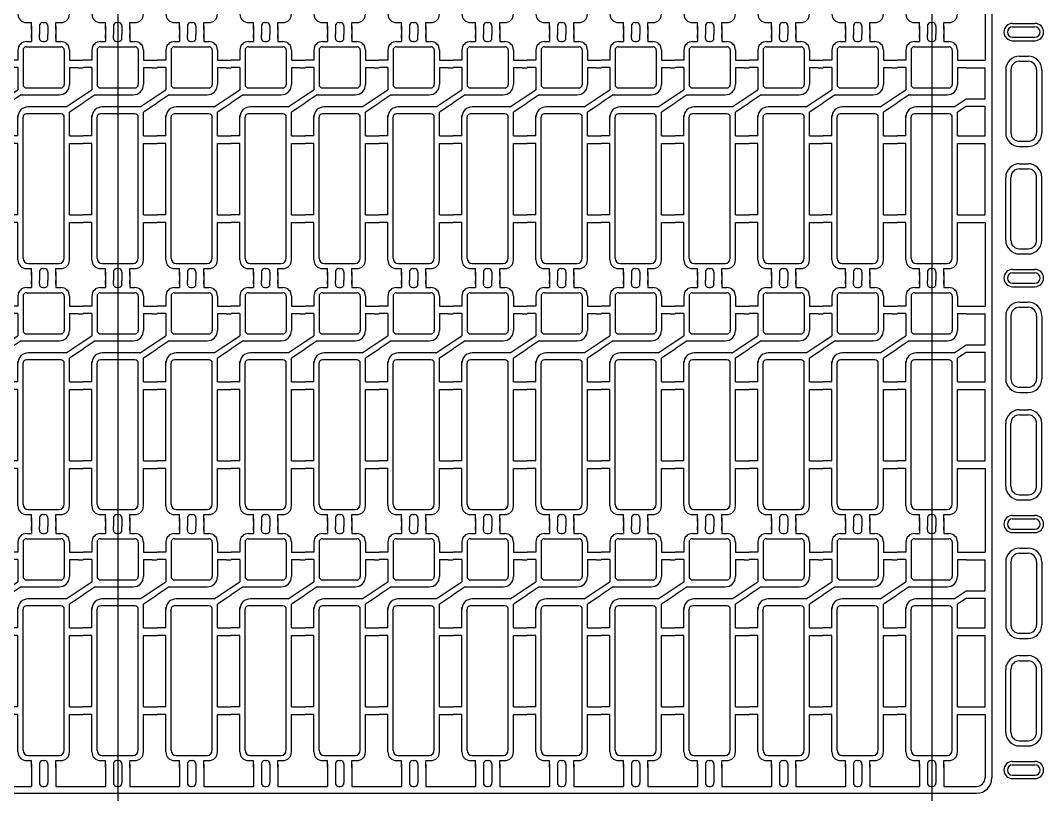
# Model space of a CAD drawing. Header units: millimetres. Extents: x -992 to 1678, y 98 to 1000.
# Drawn here: x -813.62 to -783.9, y 861.38 to 883.88 of the extents above; entities that cross this region are included whole.
import ezdxf

# ---------------------------------------------------------------- set-up
doc = ezdxf.new("R2010")
doc.units = ezdxf.units.MM
doc.linetypes.add('CENTER', pattern=[10.16, 6.35, -1.27, 1.27, -1.27])
doc.linetypes.add('HIDDEN', pattern=[1.905, 1.27, -0.635])
for name, color, linetype in [('1', 3, 'Continuous'), ('b etching', 1, 'Continuous'), ('CEN', 8, 'CENTER'), ('HID', 1, 'HIDDEN')]:
    doc.layers.add(name, color=color, linetype=linetype)

# ---------------------------------------------------------------- blocks, each defined once
blk = doc.blocks.new('e1')
at = {"layer": '1', "linetype": 'ByBlock'}
for p, q in [((-947.208, 906.381), (-947.058, 906.381)), ((-946.833, 906.481), (-946.833, 906.581)), ((-946.733, 906.381), (-946.683, 906.381)), ((-946.583, 906.481), (-946.583, 906.581)), ((-947.708, 904.814), (-947.458, 904.981)), ((-947.358, 904.831), (-947.708, 904.597)), ((-946.058, 904.481), (-945.708, 904.714)), ((-945.708, 904.497), (-945.958, 904.331)), ((-947.208, 899.781), (-947.058, 899.781)), ((-946.733, 899.781), (-946.683, 899.781)), ((-946.833, 899.681), (-946.833, 899.581)), ((-946.583, 899.681), (-946.583, 899.581))]:
    blk.add_line(p, q, dxfattribs=at)
at = {"layer": '1'}
for p, q in [((-947.058, 906.581), (-947.058, 906.481)), ((-947.058, 906.481), (-947.058, 906.581)), ((-947.058, 906.581), (-947.058, 906.381)), ((-946.358, 906.581), (-946.358, 906.481)), ((-946.358, 906.481), (-946.358, 906.581)), ((-946.358, 906.581), (-946.358, 906.381)), ((-946.358, 906.381), (-946.208, 906.381)), ((-947.458, 906.131), (-947.458, 905.841)), ((-945.958, 906.131), (-945.958, 905.841)), ((-947.458, 905.841), (-947.708, 905.841)), ((-945.958, 905.841), (-945.708, 905.841)), ((-947.458, 905.621), (-947.708, 905.621)), ((-947.458, 905.621), (-947.458, 904.981)), ((-945.958, 905.621), (-945.958, 905.131)), ((-945.958, 905.621), (-945.708, 905.621)), ((-947.358, 904.831), (-946.258, 904.831)), ((-946.058, 904.481), (-947.158, 904.481)), ((-945.958, 903.641), (-945.958, 904.331)), ((-947.458, 903.641), (-947.458, 904.231)), ((-947.458, 903.641), (-947.708, 903.641)), ((-945.958, 903.641), (-945.708, 903.641)), ((-947.458, 903.421), (-947.708, 903.421)), ((-947.458, 901.341), (-947.458, 903.421)), ((-945.958, 901.341), (-945.958, 903.421)), ((-945.958, 903.421), (-945.708, 903.421)), ((-947.458, 901.341), (-947.708, 901.341)), ((-945.958, 901.341), (-945.708, 901.341)), ((-947.458, 901.121), (-947.708, 901.121)), ((-947.458, 900.031), (-947.458, 901.121)), ((-945.958, 900.031), (-945.958, 901.121)), ((-945.958, 901.121), (-945.708, 901.121)), ((-947.058, 899.581), (-947.058, 899.781)), ((-946.358, 899.781), (-946.208, 899.781)), ((-946.358, 899.581), (-946.358, 899.781)), ((-947.058, 899.581), (-947.058, 899.681)), ((-947.058, 899.681), (-947.058, 899.581)), ((-946.358, 899.581), (-946.358, 899.681)), ((-946.358, 899.681), (-946.358, 899.581))]:
    blk.add_line(p, q, dxfattribs=at)
for centre, radius, start, end in [((-947.208, 906.131), 0.25, 90, 180), ((-946.208, 906.131), 0.25, 0, 90), ((-946.258, 905.131), 0.3, 270, 0), ((-947.158, 904.181), 0.3, 90, 180), ((-947.208, 900.031), 0.25, 180, 270), ((-946.208, 900.031), 0.25, 270, 0)]:
    blk.add_arc(centre, radius, start, end, dxfattribs=at)
at = {"layer": '1', "linetype": 'ByBlock'}
for centre, start, end in [((-946.733, 906.481), 180, 270), ((-946.683, 906.481), 270, 0), ((-946.733, 899.681), 90, 180), ((-946.683, 899.681), 0, 90)]:
    blk.add_arc(centre, 0.1, start, end, dxfattribs=at)
blk = doc.blocks.new('e2')
at = {"layer": 'b etching', "linetype": 'ByBlock'}
for p, q in [((-947.308, 906.131), (-947.308, 905.131)), ((-947.208, 906.231), (-946.208, 906.231)), ((-946.108, 906.131), (-946.108, 905.131)), ((-947.208, 905.031), (-946.208, 905.031)), ((-946.208, 904.281), (-947.208, 904.281)), ((-947.308, 900.081), (-947.308, 904.181)), ((-946.108, 900.081), (-946.108, 904.181)), ((-947.158, 899.931), (-946.258, 899.931))]:
    blk.add_line(p, q, dxfattribs=at)
for centre, radius, start, end in [((-947.208, 906.131), 0.1, 90, 180), ((-946.208, 906.131), 0.1, 360, 90), ((-947.208, 905.131), 0.1, 180, 270), ((-946.208, 905.131), 0.1, 270, 360), ((-947.208, 904.181), 0.1, 90, 180), ((-946.208, 904.181), 0.1, 0, 90), ((-947.158, 900.081), 0.15, 180, 270), ((-946.258, 900.081), 0.15, 270, 0)]:
    blk.add_arc(centre, radius, start, end, dxfattribs=at)

msp = doc.modelspace()

# ---------------------------------------------------------------- linework, layer by layer
at = {"layer": '1', "linetype": 'ByBlock'}
for p, q in [((-785.5986804, 885.15640189), (-785.5986804, 882.72640189)), ((-813.2986804, 883.61640189), (-813.2986804, 883.46640189)), ((-813.0736804, 883.61640189), (-813.0736804, 883.46640189)), ((-812.8236804, 883.61640189), (-812.8236804, 883.46640189)), ((-812.5986804, 883.61640189), (-812.5986804, 883.46640189)), ((-811.1486804, 883.61640189), (-811.1486804, 883.46640189)), ((-810.9236804, 883.61640189), (-810.9236804, 883.46640189)), ((-810.6736804, 883.61640189), (-810.6736804, 883.46640189)), ((-810.4486804, 883.61640189), (-810.4486804, 883.46640189)), ((-808.9986804, 883.61640189), (-808.9986804, 883.46640189)), ((-808.7736804, 883.61640189), (-808.7736804, 883.46640189)), ((-808.5236804, 883.61640189), (-808.5236804, 883.46640189)), ((-808.2986804, 883.61640189), (-808.2986804, 883.46640189)), ((-806.8486804, 883.61640189), (-806.8486804, 883.46640189)), ((-806.6236804, 883.61640189), (-806.6236804, 883.46640189)), ((-806.3736804, 883.61640189), (-806.3736804, 883.46640189)), ((-806.1486804, 883.61640189), (-806.1486804, 883.46640189)), ((-804.6986804, 883.61640189), (-804.6986804, 883.46640189)), ((-804.4736804, 883.61640189), (-804.4736804, 883.46640189)), ((-804.2236804, 883.61640189), (-804.2236804, 883.46640189)), ((-803.9986804, 883.61640189), (-803.9986804, 883.46640189)), ((-802.5486804, 883.61640189), (-802.5486804, 883.46640189)), ((-802.3236804, 883.61640189), (-802.3236804, 883.46640189)), ((-802.0736804, 883.61640189), (-802.0736804, 883.46640189)), ((-801.8486804, 883.61640189), (-801.8486804, 883.46640189)), ((-800.3986804, 883.61640189), (-800.3986804, 883.46640189)), ((-800.1736804, 883.61640189), (-800.1736804, 883.46640189)), ((-799.9236804, 883.61640189), (-799.9236804, 883.46640189)), ((-799.6986804, 883.61640189), (-799.6986804, 883.46640189)), ((-798.2486804, 883.61640189), (-798.2486804, 883.46640189)), ((-798.0236804, 883.61640189), (-798.0236804, 883.46640189)), ((-797.7736804, 883.61640189), (-797.7736804, 883.46640189)), ((-797.5486804, 883.61640189), (-797.5486804, 883.46640189)), ((-796.0986804, 883.61640189), (-796.0986804, 883.46640189)), ((-795.8736804, 883.61640189), (-795.8736804, 883.46640189)), ((-795.6236804, 883.61640189), (-795.6236804, 883.46640189)), ((-795.3986804, 883.61640189), (-795.3986804, 883.46640189)), ((-793.9486804, 883.61640189), (-793.9486804, 883.46640189)), ((-793.7236804, 883.61640189), (-793.7236804, 883.46640189)), ((-793.4736804, 883.61640189), (-793.4736804, 883.46640189)), ((-793.2486804, 883.61640189), (-793.2486804, 883.46640189)), ((-791.7986804, 883.61640189), (-791.7986804, 883.46640189)), ((-791.5736804, 883.61640189), (-791.5736804, 883.46640189)), ((-791.3236804, 883.61640189), (-791.3236804, 883.46640189)), ((-791.0986804, 883.61640189), (-791.0986804, 883.46640189)), ((-789.6486804, 883.61640189), (-789.6486804, 883.46640189)), ((-789.4236804, 883.61640189), (-789.4236804, 883.46640189)), ((-789.1736804, 883.61640189), (-789.1736804, 883.46640189)), ((-788.9486804, 883.61640189), (-788.9486804, 883.46640189)), ((-787.4986804, 883.61640189), (-787.4986804, 883.46640189)), ((-787.2736804, 883.61640189), (-787.2736804, 883.46640189)), ((-787.0236804, 883.61640189), (-787.0236804, 883.46640189)), ((-786.7986804, 883.61640189), (-786.7986804, 883.46640189)), ((-811.9486804, 882.72640189), (-811.7986804, 882.72640189)), ((-809.7986804, 882.72640189), (-809.6486804, 882.72640189)), ((-807.6486804, 882.72640189), (-807.4986804, 882.72640189)), ((-805.4986804, 882.72640189), (-805.3486804, 882.72640189)), ((-803.3486804, 882.72640189), (-803.1986804, 882.72640189)), ((-801.1986804, 882.72640189), (-801.0486804, 882.72640189)), ((-799.0486804, 882.72640189), (-798.8986804, 882.72640189)), ((-796.8986804, 882.72640189), (-796.7486804, 882.72640189)), ((-794.7486804, 882.72640189), (-794.5986804, 882.72640189)), ((-792.5986804, 882.72640189), (-792.4486804, 882.72640189)), ((-790.4486804, 882.72640189), (-790.2986804, 882.72640189)), ((-788.2986804, 882.72640189), (-788.1486804, 882.72640189)), ((-786.1486804, 882.72640189), (-785.5986804, 882.72640189)), ((-811.9486804, 882.50640189), (-811.7986804, 882.50640189)), ((-809.7986804, 882.50640189), (-809.6486804, 882.50640189)), ((-807.6486804, 882.50640189), (-807.4986804, 882.50640189)), ((-805.4986804, 882.50640189), (-805.3486804, 882.50640189)), ((-803.3486804, 882.50640189), (-803.1986804, 882.50640189)), ((-801.1986804, 882.50640189), (-801.0486804, 882.50640189)), ((-799.0486804, 882.50640189), (-798.8986804, 882.50640189)), ((-796.8986804, 882.50640189), (-796.7486804, 882.50640189)), ((-794.7486804, 882.50640189), (-794.5986804, 882.50640189)), ((-792.5986804, 882.50640189), (-792.4486804, 882.50640189)), ((-790.4486804, 882.50640189), (-790.2986804, 882.50640189)), ((-788.2986804, 882.50640189), (-788.1486804, 882.50640189)), ((-786.1486804, 882.50640189), (-785.5986804, 882.50640189)), ((-785.5986804, 881.59973522), (-785.5986804, 882.50640189)), ((-811.9486804, 881.59973522), (-811.7986804, 881.69973522)), ((-809.7986804, 881.59973522), (-809.6486804, 881.69973522)), ((-807.6486804, 881.59973522), (-807.4986804, 881.69973522)), ((-805.4986804, 881.59973522), (-805.3486804, 881.69973522)), ((-803.3486804, 881.59973522), (-803.1986804, 881.69973522)), ((-801.1986804, 881.59973522), (-801.0486804, 881.69973522)), ((-799.0486804, 881.59973522), (-798.8986804, 881.69973522)), ((-796.8986804, 881.59973522), (-796.7486804, 881.69973522)), ((-794.7486804, 881.59973522), (-794.5986804, 881.69973522)), ((-792.5986804, 881.59973522), (-792.4486804, 881.69973522)), ((-790.4486804, 881.59973522), (-790.2986804, 881.69973522)), ((-788.2986804, 881.59973522), (-788.1486804, 881.69973522)), ((-811.9486804, 881.38306855), (-811.7986804, 881.48306855)), ((-809.7986804, 881.38306855), (-809.6486804, 881.48306855)), ((-807.6486804, 881.38306855), (-807.4986804, 881.48306855)), ((-805.4986804, 881.38306855), (-805.3486804, 881.48306855)), ((-803.3486804, 881.38306855), (-803.1986804, 881.48306855)), ((-801.1986804, 881.38306855), (-801.0486804, 881.48306855)), ((-799.0486804, 881.38306855), (-798.8986804, 881.48306855)), ((-796.8986804, 881.38306855), (-796.7486804, 881.48306855)), ((-794.7486804, 881.38306855), (-794.5986804, 881.48306855)), ((-792.5986804, 881.38306855), (-792.4486804, 881.48306855)), ((-790.4486804, 881.38306855), (-790.2986804, 881.48306855)), ((-788.2986804, 881.38306855), (-788.1486804, 881.48306855)), ((-786.1486804, 881.59973522), (-785.5986804, 881.59973522)), ((-786.1486804, 881.38306855), (-785.5986804, 881.38306855)), ((-785.5986804, 880.52640189), (-785.5986804, 881.38306855)), ((-811.9486804, 880.52640189), (-811.7986804, 880.52640189)), ((-809.7986804, 880.52640189), (-809.6486804, 880.52640189)), ((-807.6486804, 880.52640189), (-807.4986804, 880.52640189)), ((-805.4986804, 880.52640189), (-805.3486804, 880.52640189)), ((-803.3486804, 880.52640189), (-803.1986804, 880.52640189)), ((-801.1986804, 880.52640189), (-801.0486804, 880.52640189)), ((-799.0486804, 880.52640189), (-798.8986804, 880.52640189)), ((-796.8986804, 880.52640189), (-796.7486804, 880.52640189)), ((-794.7486804, 880.52640189), (-794.5986804, 880.52640189)), ((-792.5986804, 880.52640189), (-792.4486804, 880.52640189)), ((-790.4486804, 880.52640189), (-790.2986804, 880.52640189)), ((-788.2986804, 880.52640189), (-788.1486804, 880.52640189)), ((-786.1486804, 880.52640189), (-785.5986804, 880.52640189)), ((-811.9486804, 880.30640189), (-811.7986804, 880.30640189)), ((-809.7986804, 880.30640189), (-809.6486804, 880.30640189)), ((-807.6486804, 880.30640189), (-807.4986804, 880.30640189)), ((-805.4986804, 880.30640189), (-805.3486804, 880.30640189)), ((-803.3486804, 880.30640189), (-803.1986804, 880.30640189)), ((-801.1986804, 880.30640189), (-801.0486804, 880.30640189)), ((-799.0486804, 880.30640189), (-798.8986804, 880.30640189)), ((-796.8986804, 880.30640189), (-796.7486804, 880.30640189)), ((-794.7486804, 880.30640189), (-794.5986804, 880.30640189)), ((-792.5986804, 880.30640189), (-792.4486804, 880.30640189)), ((-790.4486804, 880.30640189), (-790.2986804, 880.30640189)), ((-788.2986804, 880.30640189), (-788.1486804, 880.30640189)), ((-786.1486804, 880.30640189), (-785.5986804, 880.30640189)), ((-785.5986804, 878.22640189), (-785.5986804, 880.30640189)), ((-811.9486804, 878.22640189), (-811.7986804, 878.22640189)), ((-809.7986804, 878.22640189), (-809.6486804, 878.22640189)), ((-807.6486804, 878.22640189), (-807.4986804, 878.22640189)), ((-805.4986804, 878.22640189), (-805.3486804, 878.22640189)), ((-803.3486804, 878.22640189), (-803.1986804, 878.22640189)), ((-801.1986804, 878.22640189), (-801.0486804, 878.22640189)), ((-799.0486804, 878.22640189), (-798.8986804, 878.22640189)), ((-796.8986804, 878.22640189), (-796.7486804, 878.22640189)), ((-794.7486804, 878.22640189), (-794.5986804, 878.22640189)), ((-792.5986804, 878.22640189), (-792.4486804, 878.22640189)), ((-790.4486804, 878.22640189), (-790.2986804, 878.22640189)), ((-788.2986804, 878.22640189), (-788.1486804, 878.22640189)), ((-786.1486804, 878.22640189), (-785.5986804, 878.22640189)), ((-811.9486804, 878.00640189), (-811.7986804, 878.00640189)), ((-809.7986804, 878.00640189), (-809.6486804, 878.00640189)), ((-807.6486804, 878.00640189), (-807.4986804, 878.00640189)), ((-805.4986804, 878.00640189), (-805.3486804, 878.00640189)), ((-803.3486804, 878.00640189), (-803.1986804, 878.00640189)), ((-801.1986804, 878.00640189), (-801.0486804, 878.00640189)), ((-799.0486804, 878.00640189), (-798.8986804, 878.00640189)), ((-796.8986804, 878.00640189), (-796.7486804, 878.00640189)), ((-794.7486804, 878.00640189), (-794.5986804, 878.00640189)), ((-792.5986804, 878.00640189), (-792.4486804, 878.00640189)), ((-790.4486804, 878.00640189), (-790.2986804, 878.00640189)), ((-788.2986804, 878.00640189), (-788.1486804, 878.00640189)), ((-786.1486804, 878.00640189), (-785.5986804, 878.00640189)), ((-785.5986804, 878.00640189), (-785.5986804, 875.57640189)), ((-813.2986804, 876.46640189), (-813.2986804, 876.31640189)), ((-813.0736804, 876.46640189), (-813.0736804, 876.31640189)), ((-812.8236804, 876.46640189), (-812.8236804, 876.31640189)), ((-812.5986804, 876.46640189), (-812.5986804, 876.31640189)), ((-811.1486804, 876.46640189), (-811.1486804, 876.31640189)), ((-810.9236804, 876.46640189), (-810.9236804, 876.31640189)), ((-810.6736804, 876.46640189), (-810.6736804, 876.31640189)), ((-810.4486804, 876.46640189), (-810.4486804, 876.31640189)), ((-808.9986804, 876.46640189), (-808.9986804, 876.31640189)), ((-808.7736804, 876.46640189), (-808.7736804, 876.31640189)), ((-808.5236804, 876.46640189), (-808.5236804, 876.31640189)), ((-808.2986804, 876.46640189), (-808.2986804, 876.31640189)), ((-806.8486804, 876.46640189), (-806.8486804, 876.31640189)), ((-806.6236804, 876.46640189), (-806.6236804, 876.31640189)), ((-806.3736804, 876.46640189), (-806.3736804, 876.31640189)), ((-806.1486804, 876.46640189), (-806.1486804, 876.31640189)), ((-804.6986804, 876.46640189), (-804.6986804, 876.31640189)), ((-804.4736804, 876.46640189), (-804.4736804, 876.31640189)), ((-804.2236804, 876.46640189), (-804.2236804, 876.31640189)), ((-803.9986804, 876.46640189), (-803.9986804, 876.31640189)), ((-802.5486804, 876.46640189), (-802.5486804, 876.31640189)), ((-802.3236804, 876.46640189), (-802.3236804, 876.31640189)), ((-802.0736804, 876.46640189), (-802.0736804, 876.31640189)), ((-801.8486804, 876.46640189), (-801.8486804, 876.31640189)), ((-800.3986804, 876.46640189), (-800.3986804, 876.31640189)), ((-800.1736804, 876.46640189), (-800.1736804, 876.31640189)), ((-799.9236804, 876.46640189), (-799.9236804, 876.31640189)), ((-799.6986804, 876.46640189), (-799.6986804, 876.31640189)), ((-798.2486804, 876.46640189), (-798.2486804, 876.31640189)), ((-798.0236804, 876.46640189), (-798.0236804, 876.31640189)), ((-797.7736804, 876.46640189), (-797.7736804, 876.31640189)), ((-797.5486804, 876.46640189), (-797.5486804, 876.31640189)), ((-796.0986804, 876.46640189), (-796.0986804, 876.31640189)), ((-795.8736804, 876.46640189), (-795.8736804, 876.31640189)), ((-795.6236804, 876.46640189), (-795.6236804, 876.31640189)), ((-795.3986804, 876.46640189), (-795.3986804, 876.31640189)), ((-793.9486804, 876.46640189), (-793.9486804, 876.31640189)), ((-793.7236804, 876.46640189), (-793.7236804, 876.31640189)), ((-793.4736804, 876.46640189), (-793.4736804, 876.31640189)), ((-793.2486804, 876.46640189), (-793.2486804, 876.31640189)), ((-791.7986804, 876.46640189), (-791.7986804, 876.31640189)), ((-791.5736804, 876.46640189), (-791.5736804, 876.31640189)), ((-791.3236804, 876.46640189), (-791.3236804, 876.31640189)), ((-791.0986804, 876.46640189), (-791.0986804, 876.31640189)), ((-789.6486804, 876.46640189), (-789.6486804, 876.31640189)), ((-789.4236804, 876.46640189), (-789.4236804, 876.31640189)), ((-789.1736804, 876.46640189), (-789.1736804, 876.31640189)), ((-788.9486804, 876.46640189), (-788.9486804, 876.31640189)), ((-787.4986804, 876.46640189), (-787.4986804, 876.31640189)), ((-787.2736804, 876.46640189), (-787.2736804, 876.31640189)), ((-787.0236804, 876.46640189), (-787.0236804, 876.31640189)), ((-786.7986804, 876.46640189), (-786.7986804, 876.31640189)), ((-811.9486804, 875.57640189), (-811.7986804, 875.57640189)), ((-809.7986804, 875.57640189), (-809.6486804, 875.57640189)), ((-807.6486804, 875.57640189), (-807.4986804, 875.57640189)), ((-805.4986804, 875.57640189), (-805.3486804, 875.57640189)), ((-803.3486804, 875.57640189), (-803.1986804, 875.57640189)), ((-801.1986804, 875.57640189), (-801.0486804, 875.57640189)), ((-799.0486804, 875.57640189), (-798.8986804, 875.57640189)), ((-796.8986804, 875.57640189), (-796.7486804, 875.57640189)), ((-794.7486804, 875.57640189), (-794.5986804, 875.57640189)), ((-792.5986804, 875.57640189), (-792.4486804, 875.57640189)), ((-790.4486804, 875.57640189), (-790.2986804, 875.57640189)), ((-788.2986804, 875.57640189), (-788.1486804, 875.57640189)), ((-786.1486804, 875.57640189), (-785.5986804, 875.57640189)), ((-811.9486804, 875.35640189), (-811.7986804, 875.35640189)), ((-809.7986804, 875.35640189), (-809.6486804, 875.35640189)), ((-807.6486804, 875.35640189), (-807.4986804, 875.35640189)), ((-805.4986804, 875.35640189), (-805.3486804, 875.35640189)), ((-803.3486804, 875.35640189), (-803.1986804, 875.35640189)), ((-801.1986804, 875.35640189), (-801.0486804, 875.35640189)), ((-799.0486804, 875.35640189), (-798.8986804, 875.35640189)), ((-796.8986804, 875.35640189), (-796.7486804, 875.35640189)), ((-794.7486804, 875.35640189), (-794.5986804, 875.35640189)), ((-792.5986804, 875.35640189), (-792.4486804, 875.35640189)), ((-790.4486804, 875.35640189), (-790.2986804, 875.35640189)), ((-788.2986804, 875.35640189), (-788.1486804, 875.35640189)), ((-786.1486804, 875.35640189), (-785.5986804, 875.35640189)), ((-785.5986804, 874.44973522), (-785.5986804, 875.35640189)), ((-811.9486804, 874.44973522), (-811.7986804, 874.54973522)), ((-809.7986804, 874.44973522), (-809.6486804, 874.54973522)), ((-807.6486804, 874.44973522), (-807.4986804, 874.54973522)), ((-805.4986804, 874.44973522), (-805.3486804, 874.54973522)), ((-803.3486804, 874.44973522), (-803.1986804, 874.54973522)), ((-801.1986804, 874.44973522), (-801.0486804, 874.54973522)), ((-799.0486804, 874.44973522), (-798.8986804, 874.54973522)), ((-796.8986804, 874.44973522), (-796.7486804, 874.54973522)), ((-794.7486804, 874.44973522), (-794.5986804, 874.54973522)), ((-792.5986804, 874.44973522), (-792.4486804, 874.54973522)), ((-790.4486804, 874.44973522), (-790.2986804, 874.54973522)), ((-788.2986804, 874.44973522), (-788.1486804, 874.54973522)), ((-811.9486804, 874.23306855), (-811.7986804, 874.33306855)), ((-809.7986804, 874.23306855), (-809.6486804, 874.33306855)), ((-807.6486804, 874.23306855), (-807.4986804, 874.33306855)), ((-805.4986804, 874.23306855), (-805.3486804, 874.33306855)), ((-803.3486804, 874.23306855), (-803.1986804, 874.33306855)), ((-801.1986804, 874.23306855), (-801.0486804, 874.33306855)), ((-799.0486804, 874.23306855), (-798.8986804, 874.33306855)), ((-796.8986804, 874.23306855), (-796.7486804, 874.33306855)), ((-794.7486804, 874.23306855), (-794.5986804, 874.33306855)), ((-792.5986804, 874.23306855), (-792.4486804, 874.33306855)), ((-790.4486804, 874.23306855), (-790.2986804, 874.33306855)), ((-788.2986804, 874.23306855), (-788.1486804, 874.33306855)), ((-786.1486804, 874.44973522), (-785.5986804, 874.44973522)), ((-786.1486804, 874.23306855), (-785.5986804, 874.23306855)), ((-785.5986804, 873.37640189), (-785.5986804, 874.23306855)), ((-811.9486804, 873.37640189), (-811.7986804, 873.37640189)), ((-809.7986804, 873.37640189), (-809.6486804, 873.37640189)), ((-807.6486804, 873.37640189), (-807.4986804, 873.37640189)), ((-805.4986804, 873.37640189), (-805.3486804, 873.37640189)), ((-803.3486804, 873.37640189), (-803.1986804, 873.37640189)), ((-801.1986804, 873.37640189), (-801.0486804, 873.37640189)), ((-799.0486804, 873.37640189), (-798.8986804, 873.37640189)), ((-796.8986804, 873.37640189), (-796.7486804, 873.37640189)), ((-794.7486804, 873.37640189), (-794.5986804, 873.37640189)), ((-792.5986804, 873.37640189), (-792.4486804, 873.37640189)), ((-790.4486804, 873.37640189), (-790.2986804, 873.37640189)), ((-788.2986804, 873.37640189), (-788.1486804, 873.37640189)), ((-786.1486804, 873.37640189), (-785.5986804, 873.37640189)), ((-811.9486804, 873.15640189), (-811.7986804, 873.15640189)), ((-809.7986804, 873.15640189), (-809.6486804, 873.15640189)), ((-807.6486804, 873.15640189), (-807.4986804, 873.15640189)), ((-805.4986804, 873.15640189), (-805.3486804, 873.15640189)), ((-803.3486804, 873.15640189), (-803.1986804, 873.15640189)), ((-801.1986804, 873.15640189), (-801.0486804, 873.15640189)), ((-799.0486804, 873.15640189), (-798.8986804, 873.15640189)), ((-796.8986804, 873.15640189), (-796.7486804, 873.15640189)), ((-794.7486804, 873.15640189), (-794.5986804, 873.15640189)), ((-792.5986804, 873.15640189), (-792.4486804, 873.15640189)), ((-790.4486804, 873.15640189), (-790.2986804, 873.15640189)), ((-788.2986804, 873.15640189), (-788.1486804, 873.15640189)), ((-786.1486804, 873.15640189), (-785.5986804, 873.15640189)), ((-785.5986804, 871.07640189), (-785.5986804, 873.15640189)), ((-811.9486804, 871.07640189), (-811.7986804, 871.07640189)), ((-809.7986804, 871.07640189), (-809.6486804, 871.07640189)), ((-807.6486804, 871.07640189), (-807.4986804, 871.07640189)), ((-805.4986804, 871.07640189), (-805.3486804, 871.07640189)), ((-803.3486804, 871.07640189), (-803.1986804, 871.07640189)), ((-801.1986804, 871.07640189), (-801.0486804, 871.07640189)), ((-799.0486804, 871.07640189), (-798.8986804, 871.07640189)), ((-796.8986804, 871.07640189), (-796.7486804, 871.07640189)), ((-794.7486804, 871.07640189), (-794.5986804, 871.07640189)), ((-792.5986804, 871.07640189), (-792.4486804, 871.07640189)), ((-790.4486804, 871.07640189), (-790.2986804, 871.07640189)), ((-788.2986804, 871.07640189), (-788.1486804, 871.07640189)), ((-786.1486804, 871.07640189), (-785.5986804, 871.07640189)), ((-811.9486804, 870.85640189), (-811.7986804, 870.85640189)), ((-809.7986804, 870.85640189), (-809.6486804, 870.85640189)), ((-807.6486804, 870.85640189), (-807.4986804, 870.85640189)), ((-805.4986804, 870.85640189), (-805.3486804, 870.85640189)), ((-803.3486804, 870.85640189), (-803.1986804, 870.85640189)), ((-801.1986804, 870.85640189), (-801.0486804, 870.85640189)), ((-799.0486804, 870.85640189), (-798.8986804, 870.85640189)), ((-796.8986804, 870.85640189), (-796.7486804, 870.85640189)), ((-794.7486804, 870.85640189), (-794.5986804, 870.85640189)), ((-792.5986804, 870.85640189), (-792.4486804, 870.85640189)), ((-790.4486804, 870.85640189), (-790.2986804, 870.85640189)), ((-788.2986804, 870.85640189), (-788.1486804, 870.85640189)), ((-786.1486804, 870.85640189), (-785.5986804, 870.85640189)), ((-785.5986804, 870.85640189), (-785.5986804, 868.42640189)), ((-813.2986804, 869.31640189), (-813.2986804, 869.16640189)), ((-813.0736804, 869.31640189), (-813.0736804, 869.16640189)), ((-812.8236804, 869.31640189), (-812.8236804, 869.16640189)), ((-812.5986804, 869.31640189), (-812.5986804, 869.16640189)), ((-811.1486804, 869.31640189), (-811.1486804, 869.16640189)), ((-810.9236804, 869.31640189), (-810.9236804, 869.16640189)), ((-810.6736804, 869.31640189), (-810.6736804, 869.16640189)), ((-810.4486804, 869.31640189), (-810.4486804, 869.16640189)), ((-808.9986804, 869.31640189), (-808.9986804, 869.16640189)), ((-808.7736804, 869.31640189), (-808.7736804, 869.16640189)), ((-808.5236804, 869.31640189), (-808.5236804, 869.16640189)), ((-808.2986804, 869.31640189), (-808.2986804, 869.16640189)), ((-806.8486804, 869.31640189), (-806.8486804, 869.16640189)), ((-806.6236804, 869.31640189), (-806.6236804, 869.16640189)), ((-806.3736804, 869.31640189), (-806.3736804, 869.16640189)), ((-806.1486804, 869.31640189), (-806.1486804, 869.16640189)), ((-804.6986804, 869.31640189), (-804.6986804, 869.16640189)), ((-804.4736804, 869.31640189), (-804.4736804, 869.16640189)), ((-804.2236804, 869.31640189), (-804.2236804, 869.16640189)), ((-803.9986804, 869.31640189), (-803.9986804, 869.16640189)), ((-802.5486804, 869.31640189), (-802.5486804, 869.16640189)), ((-802.3236804, 869.31640189), (-802.3236804, 869.16640189)), ((-802.0736804, 869.31640189), (-802.0736804, 869.16640189)), ((-801.8486804, 869.31640189), (-801.8486804, 869.16640189)), ((-800.3986804, 869.31640189), (-800.3986804, 869.16640189)), ((-800.1736804, 869.31640189), (-800.1736804, 869.16640189)), ((-799.9236804, 869.31640189), (-799.9236804, 869.16640189)), ((-799.6986804, 869.31640189), (-799.6986804, 869.16640189)), ((-798.2486804, 869.31640189), (-798.2486804, 869.16640189)), ((-798.0236804, 869.31640189), (-798.0236804, 869.16640189)), ((-797.7736804, 869.31640189), (-797.7736804, 869.16640189)), ((-797.5486804, 869.31640189), (-797.5486804, 869.16640189)), ((-796.0986804, 869.31640189), (-796.0986804, 869.16640189)), ((-795.8736804, 869.31640189), (-795.8736804, 869.16640189)), ((-795.6236804, 869.31640189), (-795.6236804, 869.16640189)), ((-795.3986804, 869.31640189), (-795.3986804, 869.16640189)), ((-793.9486804, 869.31640189), (-793.9486804, 869.16640189)), ((-793.7236804, 869.31640189), (-793.7236804, 869.16640189)), ((-793.4736804, 869.31640189), (-793.4736804, 869.16640189)), ((-793.2486804, 869.31640189), (-793.2486804, 869.16640189)), ((-791.7986804, 869.31640189), (-791.7986804, 869.16640189)), ((-791.5736804, 869.31640189), (-791.5736804, 869.16640189)), ((-791.3236804, 869.31640189), (-791.3236804, 869.16640189)), ((-791.0986804, 869.31640189), (-791.0986804, 869.16640189)), ((-789.6486804, 869.31640189), (-789.6486804, 869.16640189)), ((-789.4236804, 869.31640189), (-789.4236804, 869.16640189)), ((-789.1736804, 869.31640189), (-789.1736804, 869.16640189)), ((-788.9486804, 869.31640189), (-788.9486804, 869.16640189)), ((-787.4986804, 869.31640189), (-787.4986804, 869.16640189)), ((-787.2736804, 869.31640189), (-787.2736804, 869.16640189)), ((-787.0236804, 869.31640189), (-787.0236804, 869.16640189)), ((-786.7986804, 869.31640189), (-786.7986804, 869.16640189)), ((-786.7986804, 869.31640189), (-786.7986804, 869.16640189)), ((-811.9486804, 868.42640189), (-811.7986804, 868.42640189)), ((-809.7986804, 868.42640189), (-809.6486804, 868.42640189)), ((-807.6486804, 868.42640189), (-807.4986804, 868.42640189)), ((-805.4986804, 868.42640189), (-805.3486804, 868.42640189)), ((-803.3486804, 868.42640189), (-803.1986804, 868.42640189)), ((-801.1986804, 868.42640189), (-801.0486804, 868.42640189)), ((-799.0486804, 868.42640189), (-798.8986804, 868.42640189)), ((-796.8986804, 868.42640189), (-796.7486804, 868.42640189)), ((-794.7486804, 868.42640189), (-794.5986804, 868.42640189)), ((-792.5986804, 868.42640189), (-792.4486804, 868.42640189)), ((-790.4486804, 868.42640189), (-790.2986804, 868.42640189)), ((-788.2986804, 868.42640189), (-788.1486804, 868.42640189)), ((-786.1486804, 868.42640189), (-785.5986804, 868.42640189)), ((-811.9486804, 868.20640189), (-811.7986804, 868.20640189)), ((-809.7986804, 868.20640189), (-809.6486804, 868.20640189)), ((-807.6486804, 868.20640189), (-807.4986804, 868.20640189)), ((-805.4986804, 868.20640189), (-805.3486804, 868.20640189)), ((-803.3486804, 868.20640189), (-803.1986804, 868.20640189)), ((-801.1986804, 868.20640189), (-801.0486804, 868.20640189)), ((-799.0486804, 868.20640189), (-798.8986804, 868.20640189)), ((-796.8986804, 868.20640189), (-796.7486804, 868.20640189)), ((-794.7486804, 868.20640189), (-794.5986804, 868.20640189)), ((-792.5986804, 868.20640189), (-792.4486804, 868.20640189)), ((-790.4486804, 868.20640189), (-790.2986804, 868.20640189)), ((-788.2986804, 868.20640189), (-788.1486804, 868.20640189)), ((-786.1486804, 868.20640189), (-785.5986804, 868.20640189)), ((-785.5986804, 867.29973522), (-785.5986804, 868.20640189)), ((-811.9486804, 867.29973522), (-811.7986804, 867.39973522)), ((-809.7986804, 867.29973522), (-809.6486804, 867.39973522)), ((-807.6486804, 867.29973522), (-807.4986804, 867.39973522)), ((-805.4986804, 867.29973522), (-805.3486804, 867.39973522)), ((-803.3486804, 867.29973522), (-803.1986804, 867.39973522)), ((-801.1986804, 867.29973522), (-801.0486804, 867.39973522)), ((-799.0486804, 867.29973522), (-798.8986804, 867.39973522)), ((-796.8986804, 867.29973522), (-796.7486804, 867.39973522)), ((-794.7486804, 867.29973522), (-794.5986804, 867.39973522)), ((-792.5986804, 867.29973522), (-792.4486804, 867.39973522)), ((-790.4486804, 867.29973522), (-790.2986804, 867.39973522)), ((-788.2986804, 867.29973522), (-788.1486804, 867.39973522)), ((-811.9486804, 867.08306855), (-811.7986804, 867.18306855)), ((-809.7986804, 867.08306855), (-809.6486804, 867.18306855)), ((-807.6486804, 867.08306855), (-807.4986804, 867.18306855)), ((-805.4986804, 867.08306855), (-805.3486804, 867.18306855)), ((-803.3486804, 867.08306855), (-803.1986804, 867.18306855)), ((-801.1986804, 867.08306855), (-801.0486804, 867.18306855)), ((-799.0486804, 867.08306855), (-798.8986804, 867.18306855)), ((-796.8986804, 867.08306855), (-796.7486804, 867.18306855)), ((-794.7486804, 867.08306855), (-794.5986804, 867.18306855)), ((-792.5986804, 867.08306855), (-792.4486804, 867.18306855)), ((-790.4486804, 867.08306855), (-790.2986804, 867.18306855)), ((-788.2986804, 867.08306855), (-788.1486804, 867.18306855)), ((-786.1486804, 867.29973522), (-785.5986804, 867.29973522)), ((-786.1486804, 867.08306855), (-785.5986804, 867.08306855)), ((-785.5986804, 866.22640189), (-785.5986804, 867.08306855)), ((-811.9486804, 866.22640189), (-811.7986804, 866.22640189)), ((-809.7986804, 866.22640189), (-809.6486804, 866.22640189)), ((-807.6486804, 866.22640189), (-807.4986804, 866.22640189)), ((-805.4986804, 866.22640189), (-805.3486804, 866.22640189)), ((-803.3486804, 866.22640189), (-803.1986804, 866.22640189)), ((-801.1986804, 866.22640189), (-801.0486804, 866.22640189)), ((-799.0486804, 866.22640189), (-798.8986804, 866.22640189)), ((-796.8986804, 866.22640189), (-796.7486804, 866.22640189)), ((-794.7486804, 866.22640189), (-794.5986804, 866.22640189)), ((-792.5986804, 866.22640189), (-792.4486804, 866.22640189)), ((-790.4486804, 866.22640189), (-790.2986804, 866.22640189)), ((-788.2986804, 866.22640189), (-788.1486804, 866.22640189)), ((-786.1486804, 866.22640189), (-785.5986804, 866.22640189)), ((-811.9486804, 866.00640189), (-811.7986804, 866.00640189)), ((-809.7986804, 866.00640189), (-809.6486804, 866.00640189)), ((-807.6486804, 866.00640189), (-807.4986804, 866.00640189)), ((-805.4986804, 866.00640189), (-805.3486804, 866.00640189)), ((-803.3486804, 866.00640189), (-803.1986804, 866.00640189)), ((-801.1986804, 866.00640189), (-801.0486804, 866.00640189)), ((-799.0486804, 866.00640189), (-798.8986804, 866.00640189)), ((-796.8986804, 866.00640189), (-796.7486804, 866.00640189)), ((-794.7486804, 866.00640189), (-794.5986804, 866.00640189)), ((-792.5986804, 866.00640189), (-792.4486804, 866.00640189)), ((-790.4486804, 866.00640189), (-790.2986804, 866.00640189)), ((-788.2986804, 866.00640189), (-788.1486804, 866.00640189)), ((-786.1486804, 866.00640189), (-785.5986804, 866.00640189)), ((-785.5986804, 863.92640189), (-785.5986804, 866.00640189)), ((-811.9486804, 863.92640189), (-811.7986804, 863.92640189)), ((-809.7986804, 863.92640189), (-809.6486804, 863.92640189)), ((-807.6486804, 863.92640189), (-807.4986804, 863.92640189)), ((-805.4986804, 863.92640189), (-805.3486804, 863.92640189)), ((-803.3486804, 863.92640189), (-803.1986804, 863.92640189)), ((-801.1986804, 863.92640189), (-801.0486804, 863.92640189)), ((-799.0486804, 863.92640189), (-798.8986804, 863.92640189)), ((-796.8986804, 863.92640189), (-796.7486804, 863.92640189)), ((-794.7486804, 863.92640189), (-794.5986804, 863.92640189)), ((-792.5986804, 863.92640189), (-792.4486804, 863.92640189)), ((-790.4486804, 863.92640189), (-790.2986804, 863.92640189)), ((-788.2986804, 863.92640189), (-788.1486804, 863.92640189)), ((-786.1486804, 863.92640189), (-785.5986804, 863.92640189)), ((-811.9486804, 863.70640189), (-811.7986804, 863.70640189)), ((-809.7986804, 863.70640189), (-809.6486804, 863.70640189)), ((-807.6486804, 863.70640189), (-807.4986804, 863.70640189)), ((-805.4986804, 863.70640189), (-805.3486804, 863.70640189)), ((-803.3486804, 863.70640189), (-803.1986804, 863.70640189)), ((-801.1986804, 863.70640189), (-801.0486804, 863.70640189)), ((-799.0486804, 863.70640189), (-798.8986804, 863.70640189)), ((-796.8986804, 863.70640189), (-796.7486804, 863.70640189)), ((-794.7486804, 863.70640189), (-794.5986804, 863.70640189)), ((-792.5986804, 863.70640189), (-792.4486804, 863.70640189)), ((-790.4486804, 863.70640189), (-790.2986804, 863.70640189)), ((-788.2986804, 863.70640189), (-788.1486804, 863.70640189)), ((-786.1486804, 863.70640189), (-785.5986804, 863.70640189)), ((-785.5986804, 863.70640189), (-785.5986804, 861.86640189)), ((-813.2986804, 862.16640189), (-813.2986804, 861.61640189)), ((-813.2986804, 862.16640189), (-813.2986804, 861.86640189)), ((-813.0736804, 862.16640189), (-813.0736804, 861.71640189)), ((-813.0736804, 862.16640189), (-813.0736804, 861.86640189)), ((-812.8236804, 862.16640189), (-812.8236804, 861.71640189)), ((-812.8236804, 862.16640189), (-812.8236804, 861.86640189)), ((-812.5986804, 862.16640189), (-812.5986804, 861.61640189)), ((-812.5986804, 862.16640189), (-812.5986804, 861.86640189)), ((-811.1486804, 862.16640189), (-811.1486804, 861.61640189)), ((-811.1486804, 862.16640189), (-811.1486804, 861.86640189)), ((-810.9236804, 862.16640189), (-810.9236804, 861.71640189)), ((-810.9236804, 862.16640189), (-810.9236804, 861.86640189)), ((-810.6736804, 862.16640189), (-810.6736804, 861.71640189)), ((-810.6736804, 862.16640189), (-810.6736804, 861.86640189)), ((-810.4486804, 862.16640189), (-810.4486804, 861.61640189)), ((-810.4486804, 862.16640189), (-810.4486804, 861.86640189)), ((-808.9986804, 862.16640189), (-808.9986804, 861.61640189)), ((-808.9986804, 862.16640189), (-808.9986804, 861.86640189)), ((-808.7736804, 862.16640189), (-808.7736804, 861.71640189)), ((-808.7736804, 862.16640189), (-808.7736804, 861.86640189)), ((-808.5236804, 862.16640189), (-808.5236804, 861.71640189)), ((-808.5236804, 862.16640189), (-808.5236804, 861.86640189)), ((-808.2986804, 862.16640189), (-808.2986804, 861.61640189)), ((-808.2986804, 862.16640189), (-808.2986804, 861.86640189)), ((-806.8486804, 862.16640189), (-806.8486804, 861.61640189)), ((-806.8486804, 862.16640189), (-806.8486804, 861.86640189)), ((-806.6236804, 862.16640189), (-806.6236804, 861.71640189)), ((-806.6236804, 862.16640189), (-806.6236804, 861.86640189)), ((-806.3736804, 862.16640189), (-806.3736804, 861.71640189)), ((-806.3736804, 862.16640189), (-806.3736804, 861.86640189)), ((-806.1486804, 862.16640189), (-806.1486804, 861.61640189)), ((-806.1486804, 862.16640189), (-806.1486804, 861.86640189)), ((-804.6986804, 862.16640189), (-804.6986804, 861.61640189)), ((-804.6986804, 862.16640189), (-804.6986804, 861.86640189)), ((-804.4736804, 862.16640189), (-804.4736804, 861.71640189)), ((-804.4736804, 862.16640189), (-804.4736804, 861.86640189)), ((-804.2236804, 862.16640189), (-804.2236804, 861.71640189)), ((-804.2236804, 862.16640189), (-804.2236804, 861.86640189)), ((-803.9986804, 862.16640189), (-803.9986804, 861.61640189)), ((-803.9986804, 862.16640189), (-803.9986804, 861.86640189)), ((-802.5486804, 862.16640189), (-802.5486804, 861.61640189)), ((-802.5486804, 862.16640189), (-802.5486804, 861.86640189)), ((-802.3236804, 862.16640189), (-802.3236804, 861.71640189)), ((-802.3236804, 862.16640189), (-802.3236804, 861.86640189)), ((-802.0736804, 862.16640189), (-802.0736804, 861.71640189)), ((-802.0736804, 862.16640189), (-802.0736804, 861.86640189)), ((-801.8486804, 862.16640189), (-801.8486804, 861.61640189)), ((-801.8486804, 862.16640189), (-801.8486804, 861.86640189)), ((-800.3986804, 862.16640189), (-800.3986804, 861.61640189)), ((-800.3986804, 862.16640189), (-800.3986804, 861.86640189)), ((-800.1736804, 862.16640189), (-800.1736804, 861.71640189)), ((-800.1736804, 862.16640189), (-800.1736804, 861.86640189)), ((-799.9236804, 862.16640189), (-799.9236804, 861.71640189)), ((-799.9236804, 862.16640189), (-799.9236804, 861.86640189)), ((-799.6986804, 862.16640189), (-799.6986804, 861.61640189)), ((-799.6986804, 862.16640189), (-799.6986804, 861.86640189)), ((-798.2486804, 862.16640189), (-798.2486804, 861.61640189)), ((-798.2486804, 862.16640189), (-798.2486804, 861.86640189)), ((-798.0236804, 862.16640189), (-798.0236804, 861.71640189)), ((-798.0236804, 862.16640189), (-798.0236804, 861.86640189)), ((-797.7736804, 862.16640189), (-797.7736804, 861.71640189)), ((-797.7736804, 862.16640189), (-797.7736804, 861.86640189)), ((-797.5486804, 862.16640189), (-797.5486804, 861.61640189)), ((-797.5486804, 862.16640189), (-797.5486804, 861.86640189)), ((-796.0986804, 862.16640189), (-796.0986804, 861.61640189)), ((-796.0986804, 862.16640189), (-796.0986804, 861.86640189)), ((-795.8736804, 862.16640189), (-795.8736804, 861.71640189)), ((-795.8736804, 862.16640189), (-795.8736804, 861.86640189)), ((-795.6236804, 862.16640189), (-795.6236804, 861.71640189)), ((-795.6236804, 862.16640189), (-795.6236804, 861.86640189)), ((-795.3986804, 862.16640189), (-795.3986804, 861.61640189)), ((-795.3986804, 862.16640189), (-795.3986804, 861.86640189)), ((-793.9486804, 862.16640189), (-793.9486804, 861.61640189)), ((-793.9486804, 862.16640189), (-793.9486804, 861.86640189)), ((-793.7236804, 862.16640189), (-793.7236804, 861.71640189)), ((-793.7236804, 862.16640189), (-793.7236804, 861.86640189)), ((-793.4736804, 862.16640189), (-793.4736804, 861.71640189)), ((-793.4736804, 862.16640189), (-793.4736804, 861.86640189)), ((-793.2486804, 862.16640189), (-793.2486804, 861.61640189)), ((-793.2486804, 862.16640189), (-793.2486804, 861.86640189)), ((-791.7986804, 862.16640189), (-791.7986804, 861.61640189)), ((-791.7986804, 862.16640189), (-791.7986804, 861.86640189)), ((-791.5736804, 862.16640189), (-791.5736804, 861.71640189)), ((-791.5736804, 862.16640189), (-791.5736804, 861.86640189)), ((-791.3236804, 862.16640189), (-791.3236804, 861.71640189)), ((-791.3236804, 862.16640189), (-791.3236804, 861.86640189)), ((-791.0986804, 862.16640189), (-791.0986804, 861.61640189)), ((-791.0986804, 862.16640189), (-791.0986804, 861.86640189)), ((-789.6486804, 862.16640189), (-789.6486804, 861.61640189)), ((-789.6486804, 862.16640189), (-789.6486804, 861.86640189)), ((-789.4236804, 862.16640189), (-789.4236804, 861.71640189)), ((-789.4236804, 862.16640189), (-789.4236804, 861.86640189)), ((-789.1736804, 862.16640189), (-789.1736804, 861.71640189)), ((-789.1736804, 862.16640189), (-789.1736804, 861.86640189)), ((-788.9486804, 862.16640189), (-788.9486804, 861.61640189)), ((-788.9486804, 862.16640189), (-788.9486804, 861.86640189)), ((-787.4986804, 862.16640189), (-787.4986804, 861.61640189)), ((-787.4986804, 862.16640189), (-787.4986804, 861.86640189)), ((-787.2736804, 862.16640189), (-787.2736804, 861.71640189)), ((-787.2736804, 862.16640189), (-787.2736804, 861.86640189)), ((-787.0236804, 862.16640189), (-787.0236804, 861.71640189)), ((-787.0236804, 862.16640189), (-787.0236804, 861.86640189)), ((-786.7986804, 862.16640189), (-786.7986804, 861.61640189)), ((-786.7986804, 862.16640189), (-786.7986804, 861.86640189)), ((-814.7486804, 861.61640189), (-813.2986804, 861.61640189)), ((-812.9736804, 861.61640189), (-812.9236804, 861.61640189)), ((-812.5986804, 861.61640189), (-811.1486804, 861.61640189)), ((-810.8236804, 861.61640189), (-810.7736804, 861.61640189)), ((-810.4486804, 861.61640189), (-808.9986804, 861.61640189)), ((-808.6736804, 861.61640189), (-808.6236804, 861.61640189)), ((-808.2986804, 861.61640189), (-806.8486804, 861.61640189)), ((-806.5236804, 861.61640189), (-806.4736804, 861.61640189)), ((-806.1486804, 861.61640189), (-804.6986804, 861.61640189)), ((-804.3736804, 861.61640189), (-804.3236804, 861.61640189)), ((-803.9986804, 861.61640189), (-802.5486804, 861.61640189)), ((-802.2236804, 861.61640189), (-802.1736804, 861.61640189)), ((-801.8486804, 861.61640189), (-800.3986804, 861.61640189)), ((-800.0736804, 861.61640189), (-800.0236804, 861.61640189)), ((-799.6986804, 861.61640189), (-798.2486804, 861.61640189)), ((-797.9236804, 861.61640189), (-797.8736804, 861.61640189)), ((-797.5486804, 861.61640189), (-796.0986804, 861.61640189)), ((-795.7736804, 861.61640189), (-795.7236804, 861.61640189)), ((-795.3986804, 861.61640189), (-793.9486804, 861.61640189)), ((-793.6236804, 861.61640189), (-793.5736804, 861.61640189)), ((-793.2486804, 861.61640189), (-791.7986804, 861.61640189)), ((-791.4736804, 861.61640189), (-791.4236804, 861.61640189)), ((-791.0986804, 861.61640189), (-789.6486804, 861.61640189)), ((-789.3236804, 861.61640189), (-789.2736804, 861.61640189)), ((-788.9486804, 861.61640189), (-787.4986804, 861.61640189)), ((-787.1736804, 861.61640189), (-787.1236804, 861.61640189)), ((-786.7986804, 861.61640189), (-785.8486804, 861.61640189))]:
    msp.add_line(p, q, dxfattribs=at)
at = {"layer": '1'}
for p, q in [((-784.7986804, 883.69140189), (-784.1486804, 883.69140189)), ((-784.7986804, 883.69140189), (-784.1486804, 883.69140189)), ((-784.7986804, 883.39140189), (-784.1486804, 883.39140189)), ((-784.7986804, 883.39140189), (-784.1486804, 883.39140189)), ((-784.5986804, 882.69140189), (-784.3486804, 882.69140189)), ((-784.8486804, 882.44140189), (-784.8486804, 880.61640189)), ((-784.0986804, 882.44140189), (-784.0986804, 880.61640189)), ((-784.5986804, 880.36640189), (-784.3486804, 880.36640189)), ((-784.5986804, 879.56640189), (-784.3486804, 879.56640189)), ((-784.8486804, 877.49140189), (-784.8486804, 879.31640189)), ((-784.0986804, 877.49140189), (-784.0986804, 879.31640189)), ((-784.5986804, 877.24140189), (-784.3486804, 877.24140189)), ((-784.7986804, 876.54140189), (-784.1486804, 876.54140189)), ((-784.7986804, 876.54140189), (-784.1486804, 876.54140189)), ((-784.7986804, 876.24140189), (-784.1486804, 876.24140189)), ((-784.7986804, 876.24140189), (-784.1486804, 876.24140189)), ((-784.5986804, 875.54140189), (-784.3486804, 875.54140189)), ((-784.8486804, 875.29140189), (-784.8486804, 873.46640189)), ((-784.0986804, 875.29140189), (-784.0986804, 873.46640189)), ((-784.5986804, 873.21640189), (-784.3486804, 873.21640189)), ((-784.8486804, 870.34140189), (-784.8486804, 872.16640189)), ((-784.5986804, 872.41640189), (-784.3486804, 872.41640189)), ((-784.0986804, 870.34140189), (-784.0986804, 872.16640189)), ((-784.5986804, 870.09140189), (-784.3486804, 870.09140189)), ((-784.7986804, 869.39140189), (-784.1486804, 869.39140189)), ((-784.7986804, 869.39140189), (-784.1486804, 869.39140189)), ((-784.7986804, 869.09140189), (-784.1486804, 869.09140189)), ((-784.7986804, 869.09140189), (-784.1486804, 869.09140189)), ((-784.5986804, 868.39140189), (-784.3486804, 868.39140189)), ((-784.8486804, 868.14140189), (-784.8486804, 866.31640189)), ((-784.0986804, 868.14140189), (-784.0986804, 866.31640189)), ((-784.5986804, 866.06640189), (-784.3486804, 866.06640189)), ((-784.8486804, 863.19140189), (-784.8486804, 865.01640189)), ((-784.5986804, 865.26640189), (-784.3486804, 865.26640189)), ((-784.0986804, 863.19140189), (-784.0986804, 865.01640189)), ((-784.5986804, 862.94140189), (-784.3486804, 862.94140189)), ((-784.7986804, 862.24140189), (-784.1486804, 862.24140189)), ((-784.7986804, 862.24140189), (-784.1486804, 862.24140189)), ((-784.7986804, 861.94140189), (-784.1486804, 861.94140189)), ((-784.7986804, 861.94140189), (-784.1486804, 861.94140189))]:
    msp.add_line(p, q, dxfattribs=at)
for centre, radius, start, end in [((-784.7986804, 883.54140189), 0.15, 90, 270), ((-784.7986804, 883.54140189), 0.15, 90, 270), ((-784.1486804, 883.54140189), 0.15, 270, 90), ((-784.1486804, 883.54140189), 0.15, 270, 90), ((-784.5986804, 882.44140189), 0.25, 90, 180), ((-784.3486804, 882.44140189), 0.25, 0, 90), ((-784.5986804, 880.61640189), 0.25, 180, 270), ((-784.3486804, 880.61640189), 0.25, 270, 0), ((-784.5986804, 879.31640189), 0.25, 90, 180), ((-784.3486804, 879.31640189), 0.25, 360, 90), ((-784.5986804, 877.49140189), 0.25, 180, 270), ((-784.3486804, 877.49140189), 0.25, 270, 360), ((-784.7986804, 876.39140189), 0.15, 90, 270), ((-784.7986804, 876.39140189), 0.15, 90, 270), ((-784.1486804, 876.39140189), 0.15, 270, 90), ((-784.1486804, 876.39140189), 0.15, 270, 90), ((-784.5986804, 875.29140189), 0.25, 90, 180), ((-784.3486804, 875.29140189), 0.25, 0, 90), ((-784.5986804, 873.46640189), 0.25, 180, 270), ((-784.3486804, 873.46640189), 0.25, 270, 0), ((-784.5986804, 872.16640189), 0.25, 90, 180), ((-784.3486804, 872.16640189), 0.25, 360, 90), ((-784.5986804, 870.34140189), 0.25, 180, 270), ((-784.3486804, 870.34140189), 0.25, 270, 360), ((-784.7986804, 869.24140189), 0.15, 90, 270), ((-784.7986804, 869.24140189), 0.15, 90, 270), ((-784.1486804, 869.24140189), 0.15, 270, 90), ((-784.1486804, 869.24140189), 0.15, 270, 90), ((-784.5986804, 868.14140189), 0.25, 90, 180), ((-784.3486804, 868.14140189), 0.25, 0, 90), ((-784.5986804, 866.31640189), 0.25, 180, 270), ((-784.3486804, 866.31640189), 0.25, 270, 0), ((-784.5986804, 865.01640189), 0.25, 90, 180), ((-784.3486804, 865.01640189), 0.25, 360, 90), ((-784.5986804, 863.19140189), 0.25, 180, 270), ((-784.3486804, 863.19140189), 0.25, 270, 360), ((-784.7986804, 862.09140189), 0.15, 90, 270), ((-784.7986804, 862.09140189), 0.15, 90, 270), ((-784.1486804, 862.09140189), 0.15, 270, 90), ((-784.1486804, 862.09140189), 0.15, 270, 90)]:
    msp.add_arc(centre, radius, start, end, dxfattribs=at)
at = {"layer": '1', "linetype": 'ByBlock'}
for centre, radius, start, end in [((-785.8486804, 861.86640189), 0.25, 270, 0), ((-812.9736804, 861.71640189), 0.1, 180, 270), ((-812.9236804, 861.71640189), 0.1, 270, 0), ((-810.8236804, 861.71640189), 0.1, 180, 270), ((-810.7736804, 861.71640189), 0.1, 270, 0), ((-808.6736804, 861.71640189), 0.1, 180, 270), ((-808.6236804, 861.71640189), 0.1, 270, 0), ((-806.5236804, 861.71640189), 0.1, 180, 270), ((-806.4736804, 861.71640189), 0.1, 270, 0), ((-804.3736804, 861.71640189), 0.1, 180, 270), ((-804.3236804, 861.71640189), 0.1, 270, 0), ((-802.2236804, 861.71640189), 0.1, 180, 270), ((-802.1736804, 861.71640189), 0.1, 270, 0), ((-800.0736804, 861.71640189), 0.1, 180, 270), ((-800.0236804, 861.71640189), 0.1, 270, 0), ((-797.9236804, 861.71640189), 0.1, 180, 270), ((-797.8736804, 861.71640189), 0.1, 270, 0), ((-795.7736804, 861.71640189), 0.1, 180, 270), ((-795.7236804, 861.71640189), 0.1, 270, 0), ((-793.6236804, 861.71640189), 0.1, 180, 270), ((-793.5736804, 861.71640189), 0.1, 270, 0), ((-791.4736804, 861.71640189), 0.1, 180, 270), ((-791.4236804, 861.71640189), 0.1, 270, 0), ((-789.3236804, 861.71640189), 0.1, 180, 270), ((-789.2736804, 861.71640189), 0.1, 270, 0), ((-787.1736804, 861.71640189), 0.1, 180, 270), ((-787.1236804, 861.71640189), 0.1, 270, 0)]:
    msp.add_arc(centre, radius, start, end, dxfattribs=at)
at = {"layer": 'CEN', "linetype": 'ByBlock'}
for p, q in [((-810.7986804, 920.61640189), (-810.7986804, 853.61640189)), ((-787.1486804, 920.51640189), (-787.1486804, 853.71640189))]:
    msp.add_line(p, q, dxfattribs=at)
at = {"layer": 'HID', "linetype": 'ByBlock'}
for p, q in [((-785.3986804, 912.36640189), (-785.3986804, 861.86640189)), ((-784.7986804, 883.79140189), (-784.1486804, 883.79140189)), ((-784.7986804, 883.29140189), (-784.1486804, 883.29140189)), ((-784.5986804, 882.84140189), (-784.3486804, 882.84140189)), ((-784.9986804, 882.44140189), (-784.9986804, 880.61640189)), ((-783.9486804, 882.44140189), (-783.9486804, 880.61640189)), ((-784.5986804, 880.21640189), (-784.3486804, 880.21640189)), ((-784.5986804, 879.71640189), (-784.3486804, 879.71640189)), ((-784.9986804, 877.49140189), (-784.9986804, 879.31640189)), ((-783.9486804, 877.49140189), (-783.9486804, 879.31640189)), ((-784.5986804, 877.09140189), (-784.3486804, 877.09140189)), ((-784.7986804, 876.64140189), (-784.1486804, 876.64140189)), ((-784.7986804, 876.14140189), (-784.1486804, 876.14140189)), ((-784.5986804, 875.69140189), (-784.3486804, 875.69140189)), ((-784.9986804, 875.29140189), (-784.9986804, 873.46640189)), ((-783.9486804, 875.29140189), (-783.9486804, 873.46640189)), ((-784.5986804, 873.06640189), (-784.3486804, 873.06640189)), ((-784.5986804, 872.56640189), (-784.3486804, 872.56640189)), ((-784.9986804, 870.34140189), (-784.9986804, 872.16640189)), ((-783.9486804, 870.34140189), (-783.9486804, 872.16640189)), ((-784.5986804, 869.94140189), (-784.3486804, 869.94140189)), ((-784.7986804, 869.49140189), (-784.1486804, 869.49140189)), ((-784.7986804, 868.99140189), (-784.1486804, 868.99140189)), ((-784.5986804, 868.54140189), (-784.3486804, 868.54140189)), ((-784.9986804, 868.14140189), (-784.9986804, 866.31640189)), ((-783.9486804, 868.14140189), (-783.9486804, 866.31640189)), ((-784.5986804, 865.91640189), (-784.3486804, 865.91640189)), ((-784.5986804, 865.41640189), (-784.3486804, 865.41640189)), ((-784.9986804, 863.19140189), (-784.9986804, 865.01640189)), ((-783.9486804, 863.19140189), (-783.9486804, 865.01640189)), ((-784.5986804, 862.79140189), (-784.3486804, 862.79140189)), ((-784.7986804, 862.34140189), (-784.1486804, 862.34140189)), ((-784.7986804, 861.84140189), (-784.1486804, 861.84140189)), ((-835.7486804, 861.41640189), (-785.8486804, 861.41640189))]:
    msp.add_line(p, q, dxfattribs=at)
for centre, radius, start, end in [((-784.7986804, 883.54140189), 0.25, 90, 270), ((-784.1486804, 883.54140189), 0.25, 270, 90), ((-784.5986804, 882.44140189), 0.4, 90, 180), ((-784.3486804, 882.44140189), 0.4, 0, 90), ((-784.5986804, 880.61640189), 0.4, 180, 270), ((-784.3486804, 880.61640189), 0.4, 270, 0), ((-784.5986804, 879.31640189), 0.4, 90, 180), ((-784.3486804, 879.31640189), 0.4, 360, 90), ((-784.5986804, 877.49140189), 0.4, 180, 270), ((-784.3486804, 877.49140189), 0.4, 270, 360), ((-784.7986804, 876.39140189), 0.25, 90, 270), ((-784.1486804, 876.39140189), 0.25, 270, 90), ((-784.5986804, 875.29140189), 0.4, 90, 180), ((-784.3486804, 875.29140189), 0.4, 0, 90), ((-784.5986804, 873.46640189), 0.4, 180, 270), ((-784.3486804, 873.46640189), 0.4, 270, 0), ((-784.5986804, 872.16640189), 0.4, 90, 180), ((-784.3486804, 872.16640189), 0.4, 360, 90), ((-784.5986804, 870.34140189), 0.4, 180, 270), ((-784.3486804, 870.34140189), 0.4, 270, 360), ((-784.7986804, 869.24140189), 0.25, 90, 270), ((-784.1486804, 869.24140189), 0.25, 270, 90), ((-784.5986804, 868.14140189), 0.4, 90, 180), ((-784.3486804, 868.14140189), 0.4, 0, 90), ((-784.5986804, 866.31640189), 0.4, 180, 270), ((-784.3486804, 866.31640189), 0.4, 270, 0), ((-784.5986804, 865.01640189), 0.4, 90, 180), ((-784.3486804, 865.01640189), 0.4, 360, 90), ((-784.5986804, 863.19140189), 0.4, 180, 270), ((-784.3486804, 863.19140189), 0.4, 270, 360), ((-784.7986804, 862.09140189), 0.25, 90, 270), ((-784.1486804, 862.09140189), 0.25, 270, 90), ((-785.8486804, 861.86640189), 0.45, 270, 0)]:
    msp.add_arc(centre, radius, start, end, dxfattribs=at)

# ---------------------------------------------------------------- block references
at = {"linetype": 'ByBlock'}
for name, p in [('e1', (133.75886592, -15.96428571)), ('e1', (135.90886592, -15.96428571)), ('e1', (138.05886592, -15.96428571)), ('e1', (140.20886592, -15.96428571)), ('e1', (142.35886592, -15.96428571)), ('e1', (144.50886592, -15.96428571)), ('e1', (146.65886592, -15.96428571)), ('e1', (148.80886592, -15.96428571)), ('e1', (150.95886592, -15.96428571)), ('e1', (153.10886592, -15.96428571)), ('e1', (155.25886592, -15.96428571)), ('e1', (157.40886592, -15.96428571)), ('e1', (159.55886592, -15.96428571)), ('e1', (133.75886592, -23.11428571)), ('e1', (135.90886592, -23.11428571)), ('e1', (138.05886592, -23.11428571)), ('e1', (140.20886592, -23.11428571)), ('e1', (142.35886592, -23.11428571)), ('e1', (144.50886592, -23.11428571)), ('e1', (146.65886592, -23.11428571)), ('e1', (148.80886592, -23.11428571)), ('e1', (150.95886592, -23.11428571)), ('e1', (153.10886592, -23.11428571)), ('e1', (155.25886592, -23.11428571)), ('e1', (157.40886592, -23.11428571)), ('e1', (159.55886592, -23.11428571)), ('e2', (133.75886592, -23.11428571)), ('e2', (135.90886592, -23.11428571)), ('e2', (138.05886592, -23.11428571)), ('e2', (140.20886592, -23.11428571)), ('e2', (142.35886592, -23.11428571)), ('e2', (144.50886592, -23.11428571)), ('e2', (146.65886592, -23.11428571)), ('e2', (148.80886592, -23.11428571)), ('e2', (150.95886592, -23.11428571)), ('e2', (153.10886592, -23.11428571)), ('e2', (155.25886592, -23.11428571)), ('e2', (157.40886592, -23.11428571)), ('e2', (159.55886592, -23.11428571)), ('e1', (133.75886592, -30.26428571)), ('e1', (135.90886592, -30.26428571)), ('e1', (138.05886592, -30.26428571)), ('e1', (140.20886592, -30.26428571)), ('e1', (142.35886592, -30.26428571)), ('e1', (144.50886592, -30.26428571)), ('e1', (146.65886592, -30.26428571)), ('e1', (148.80886592, -30.26428571)), ('e1', (150.95886592, -30.26428571)), ('e1', (153.10886592, -30.26428571)), ('e1', (155.25886592, -30.26428571)), ('e1', (157.40886592, -30.26428571)), ('e1', (159.55886592, -30.26428571)), ('e2', (133.75886592, -30.26428571)), ('e2', (135.90886592, -30.26428571)), ('e2', (138.05886592, -30.26428571)), ('e2', (140.20886592, -30.26428571)), ('e2', (142.35886592, -30.26428571)), ('e2', (144.50886592, -30.26428571)), ('e2', (146.65886592, -30.26428571)), ('e2', (148.80886592, -30.26428571)), ('e2', (150.95886592, -30.26428571)), ('e2', (153.10886592, -30.26428571)), ('e2', (155.25886592, -30.26428571)), ('e2', (157.40886592, -30.26428571)), ('e2', (159.55886592, -30.26428571)), ('e1', (133.75886592, -37.41428571)), ('e1', (135.90886592, -37.41428571)), ('e1', (138.05886592, -37.41428571)), ('e1', (140.20886592, -37.41428571)), ('e1', (142.35886592, -37.41428571)), ('e1', (144.50886592, -37.41428571)), ('e1', (146.65886592, -37.41428571)), ('e1', (148.80886592, -37.41428571)), ('e1', (150.95886592, -37.41428571)), ('e1', (153.10886592, -37.41428571)), ('e1', (155.25886592, -37.41428571)), ('e1', (157.40886592, -37.41428571)), ('e1', (159.55886592, -37.41428571)), ('e2', (133.75886592, -37.41428571)), ('e2', (135.90886592, -37.41428571)), ('e2', (138.05886592, -37.41428571)), ('e2', (140.20886592, -37.41428571)), ('e2', (142.35886592, -37.41428571)), ('e2', (144.50886592, -37.41428571)), ('e2', (146.65886592, -37.41428571)), ('e2', (148.80886592, -37.41428571)), ('e2', (150.95886592, -37.41428571)), ('e2', (153.10886592, -37.41428571)), ('e2', (155.25886592, -37.41428571)), ('e2', (157.40886592, -37.41428571)), ('e2', (159.55886592, -37.41428571))]:
    msp.add_blockref(name, p, dxfattribs=at)

doc.saveas('drawing.dxf')
